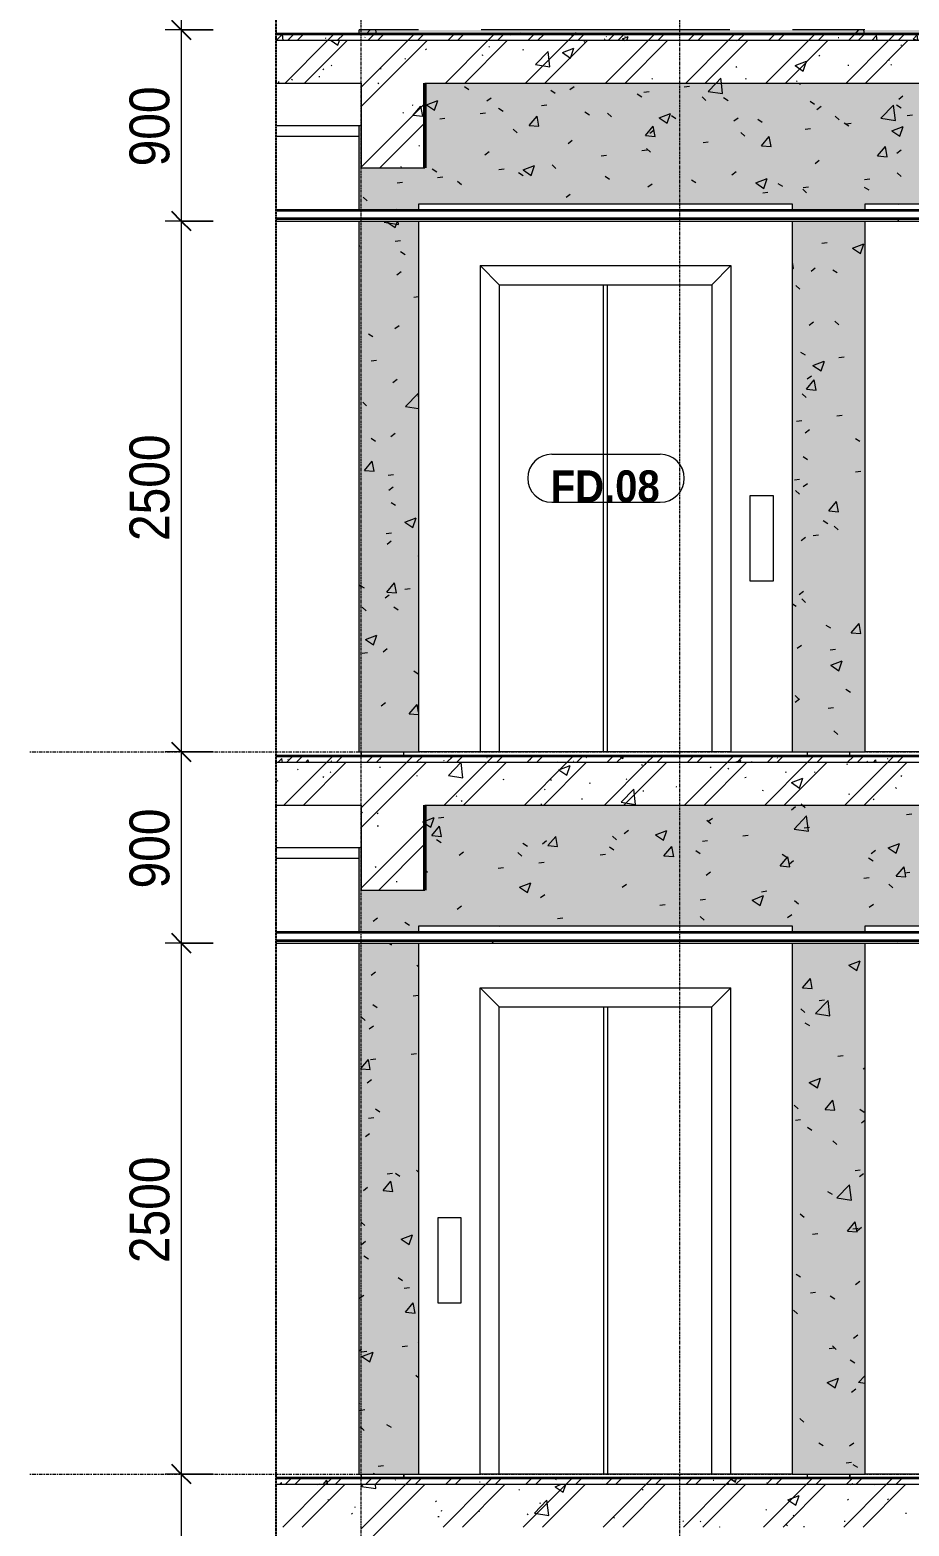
# Model space of a CAD drawing. Header units: millimetres. Extents: x 41641 to 74043, y -6777 to 34550.
# Drawn here: x 64565 to 68703, y 1955 to 9000 of the extents above; entities that cross this region are included whole.
import ezdxf

# ---------------------------------------------------------------- set-up
doc = ezdxf.new("R2010")
doc.units = ezdxf.units.MM
for name, pattern in [('Centre', [31.75, 6.35, -4.7625, 15.875, -4.7625]), ('Grid Line', [22.225, 12.7, -3.175, 3.175, -3.175]), ('Hidden', [7.14375, 4.7625, -2.38125])]:
    doc.linetypes.add(name, pattern=pattern)
for name, color, linetype, lineweight in [('0-2', 50, 'Continuous', 5), ('A-ANNO-DIMS', 211, 'Continuous', 9), ('A-ANNO-DIMS-75', 211, 'Continuous', 9), ('A-CLNG-2', 7, 'Continuous', 35), ('A-CLNG-FNSH-1', 250, 'Continuous', 18), ('A-CLNG-PATT', 13, 'Continuous', 18), ('A-DETL-GENF', 92, 'Continuous', 18), ('A-DETL-GENF-1', 9, 'Continuous', 18), ('A-DETL-GENF-3', 92, 'Hidden', 25), ('A-DETL-THIN', 151, 'Continuous', 18), ('A-DOOR', 31, 'Continuous', 18), ('A-DOOR-IDEN', 31, 'Continuous', 9), ('A-FLOR-FNSH-1', 7, 'Continuous', 35), ('A-FLOR-LEVL-2', 51, 'Centre', 9), ('A-FLOR-PATT-3', 8, 'Continuous', 18), ('A-WALL', 113, 'Continuous', 18), ('A-WALL-PATT', 111, 'Continuous', 18), ('I-WALL', 2, 'Continuous', 18), ('S-BEAM-2', 250, 'Continuous', 18), ('S-BEAM-3', 10, 'Continuous', 50), ('S-COLS-1', 250, 'Continuous', 18), ('S-GRID-1', 1, 'Grid Line', 9)]:
    doc.layers.add(name, color=color, linetype=linetype, lineweight=lineweight)
doc.styles.add('Arial_B', font='arialbd.ttf', dxfattribs={"width": 0.9, "height": 150})
doc.styles.add('UTM Avo', font='', dxfattribs={"width": 0.9, "height": 187.5})
doc.styles.get('UTM Avo').set_extended_font_data('UTM Avo')
doc.dimstyles.new('1_Dim_chi_tiet_2_5', dxfattribs={"dimscale": 304.8, "dimtxt": 187.368928, "dimasz": 0.295276, "dimexe": 0.246063, "dimexo": 0.0625, "dimgap": 0.024606, "dimtad": 1, "dimdec": 0, "dimrnd": 5, "dimzin": 0, "dimdsep": 46, "dimtxsty": 'UTM Avo', "dimblk1": 'OBLIQUE', "dimblk2": 'OBLIQUE', "dimsah": 1, "dimcen": 0.09, "dimdle": 0.246063, "dimazin": 0, "dimtfac": 1, "dimtdec": 4, "dimtix": 1, "dimtmove": 0, "dimatfit": 3, "dimfxl": 0.492126, "dimfxlon": 1, "dimtvp": 1, "dimtolj": 1, "dimtzin": 0, "dimarcsym": 2})
pattern_1 = [(50, (67953.9, 0), (273.276, -23.909), [28.575, -314.325]), (355, (67953.9, 0), (-52.865, 286.585), [22.86, -251.46]), (100.451, (67976.67, -2), (220.414, 262.6745), [24.285, -267.135]), (46.184, (67953.9, 76.2), (406.619, -63.065), [42.862, -471.487]), (96.636, (67987.8, 70.94), (356.104, 371.141), [36.428, -400.703]), (351.184, (67953.9, 76.2), (356.107, 371.138), [34.29, -377.19]), (21, (67992, 57.15), (227.421, -153.398), [28.575, -314.325]), (326, (67992, 57.15), (92.703, 276.282), [22.86, -251.46]), (71.451, (68010.95, 44.37), (320.1254, 122.8816), [24.285, -267.135]), (37.5, (67953.9, 0), (4.6325, 126.8326), [2.515, -245.897, 2.515, -252.755, -252.413]), (37.5, (67953.9, 0), (4.6325, 126.8326), [-503.682, 2.515, -249.898]), (7.5, (67953.9, 0), (100.2292, 150.2711), [2.515, -143.027, 2.515, -240.182, -96.203]), (7.5, (67953.9, 0), (100.2292, 150.2711), [-388.239, 2.515, -93.688]), (327.5, (67868.93, 0), (203.3868, -8.5935), [2.515, -92.735, 2.515, -294.665, -394.335]), (327.5, (67868.93, 0), (203.3868, -8.5935), [-392.43, 2.515, -391.82]), (317.5, (67830.83, 0), (222.1944, 38.1398), [2.515, -121.31, 2.515, -194.843, -280.035]), (317.5, (67830.83, 0), (222.1944, 38.1398), [-321.183, 2.515, -277.52]), (45, (67953.9, 0), (-94.2927, 94.2927), []), (45, (67953.9, 142.88), (-94.2927, 94.2927), [])]
pattern_2 = [(0, (67953.9, 0), (609.6, 152.4), [25.146, -432.054, 25.146, -432.054, -2438.4]), (0, (67953.9, 0), (609.6, 152.4), [-914.4, 25.146, -889.254, 25.146, -432.054, -1066.8]), (0, (67953.9, 0), (609.6, 152.4), [-2286, 25.146, -279.654, 25.146, -736.854]), (120, (68182.5, 76.2), (-436.7823, 451.729), [25.146, -432.054, 25.146, -432.054, -2438.4]), (120, (68182.5, 76.2), (-436.7823, 451.729), [-914.4, 25.146, -889.254, 25.146, -432.054, -1066.8]), (120, (68182.5, 76.2), (-436.7823, 451.729), [-2286, 25.146, -279.654, 25.146, -736.854]), (240, (68258.7, 381), (-172.8177, -604.129), [25.146, -432.054, 25.146, -432.054, -2438.4]), (240, (68258.7, 381), (-172.8177, -604.129), [-914.4, 25.146, -889.254, 25.146, -432.054, -1066.8]), (240, (68258.7, 381), (-172.8177, -604.129), [-2286, 25.146, -279.654, 25.146, -736.854])]
pattern_3 = [(50, (67953.9, 0), (546.553, -47.817), [57.15, -628.65]), (355, (67953.9, 0), (-105.728, 573.17), [45.72, -502.92]), (100.451, (67999.44, -4), (440.828, 525.35), [48.57, -534.27]), (46.184, (67953.9, 152.4), (813.237, -126.13), [85.725, -942.975]), (96.636, (68021.7, 141.9), (712.21, 742.28), [72.855, -801.405]), (351.184, (67953.9, 152.4), (712.215, 742.28), [68.58, -754.38]), (21, (68030.1, 114.3), (454.843, -306.796), [57.15, -628.65]), (326, (68030.1, 114.3), (185.406, 552.564), [45.72, -502.92]), (71.451, (68068, 88.73), (640.25, 245.764), [48.57, -534.27]), (37.5, (67953.9, 0), (9.2664, 253.665), [25.146, -471.678, 25.146, -485.394, -504.825]), (37.5, (67953.9, 0), (9.2664, 253.665), [-1007.364, 25.146, -479.679]), (7.5, (67953.9, 0), (200.4594, 300.541), [25.146, -265.938, 25.146, -460.248, -192.405]), (7.5, (67953.9, 0), (200.4594, 300.541), [-776.478, 25.146, -167.259]), (327.5, (67783.97, 0), (406.773, -17.1864), [25.146, -165.354, 25.146, -569.214, -788.67]), (327.5, (67783.97, 0), (406.773, -17.1864), [-784.86, 25.146, -763.524]), (317.5, (67707.77, 0), (444.388, 76.28), [25.146, -222.504, 25.146, -369.57, -560.07]), (317.5, (67707.77, 0), (444.388, 76.28), [-642.366, 25.146, -534.924])]
pattern_4 = [(37.5, (67953.896, 0), (-2.40047, 73.41204), [2.515, -55.397, 2.515, -62.255, -61.913]), (37.5, (67953.896, 0), (-2.40047, 73.41204), [-122.682, 2.515, -59.398]), (7.5, (67953.9, 0), (67.4282, 107.524), [2.515, -28.727, 2.515, -49.682, -20.003]), (7.5, (67953.9, 0), (67.4282, 107.524), [-83.439, 2.515, -17.488]), (327.5, (67907.03, 0), (118.6493, 0.21553), [2.515, -16.535, 2.515, -66.065, -89.535]), (327.5, (67907.03, 0), (118.6493, 0.21553), [-87.63, 2.515, -87.02]), (317.5, (67907.03, 0), (114.5339, 33.4393), [2.515, -7.01, 2.515, -42.443, -51.435]), (317.5, (67907.03, 0), (114.5339, 33.4393), [-54.483, 2.515, -48.92])]
pattern_5 = [(50, (67953.9, 0), (546.553, -47.817), [57.15, -628.65]), (355, (67953.9, 0), (-105.728, 573.17), [45.72, -502.92]), (100.451, (67999.44, -4), (440.828, 525.35), [48.57, -534.27]), (46.184, (67953.9, 152.4), (813.237, -126.13), [85.725, -942.975]), (96.636, (68021.7, 141.9), (712.21, 742.28), [72.855, -801.405]), (351.184, (67953.9, 152.4), (712.215, 742.28), [68.58, -754.38]), (21, (68030.1, 114.3), (454.843, -306.796), [57.15, -628.65]), (326, (68030.1, 114.3), (185.406, 552.564), [45.72, -502.92]), (71.451, (68068, 88.73), (640.25, 245.764), [48.57, -534.27]), (37.5, (67953.9, 0), (9.2664, 253.665), [5.029, -491.795, 5.029, -505.511, -504.825]), (37.5, (67953.9, 0), (9.2664, 253.665), [-1007.364, 5.029, -499.796]), (7.5, (67953.9, 0), (200.4594, 300.541), [5.029, -286.055, 5.029, -480.365, -192.405]), (7.5, (67953.9, 0), (200.4594, 300.541), [-776.478, 5.029, -187.376]), (327.5, (67783.97, 0), (406.773, -17.1864), [5.029, -185.471, 5.029, -589.331, -788.67]), (327.5, (67783.97, 0), (406.773, -17.1864), [-784.86, 5.029, -783.641]), (317.5, (67707.77, 0), (444.388, 76.28), [5.029, -242.621, 5.029, -389.687, -560.07]), (317.5, (67707.77, 0), (444.388, 76.28), [-642.366, 5.03, -555.04]), (45, (67953.9, 0), (-188.585, 188.585), []), (45, (67953.9, 285.75), (-188.585, 188.585), [])]

# ---------------------------------------------------------------- blocks, each defined once
blk = doc.blocks.new('NCV_TKTC_KET CAU_rvt-2-TKCS_THANG MÁY TM1 - MẶT ĐỨNG')
at = {"layer": 'S-BEAM-2'}
for p, q in [((44052.6, 8550), (44452.6, 8550)), ((44052.6, 8500), (44442.6, 8500)), ((44052.6, 5150), (44452.6, 5150)), ((44052.6, 5100), (44442.6, 5100))]:
    blk.add_line(p, q, dxfattribs=at)
at = {"layer": 'S-BEAM-3'}
for p, q in [((44752.6, 8350), (44752.6, 8750)), ((44752.6, 4950), (44752.6, 5350))]:
    blk.add_line(p, q, dxfattribs=at)
at = {"layer": 'S-COLS-1'}
for p, q in [((44452.6, 5600), (44452.6, 5580)), ((44652.6, 5580), (44652.6, 5600)), ((46552.6, 5580), (46552.6, 5600)), ((46752.6, 5580), (46752.6, 5600)), ((44452.6, 2200), (44452.6, 2180)), ((44652.6, 2180), (44652.6, 2200)), ((46552.6, 2180), (46552.6, 2200)), ((46752.6, 2180), (46752.6, 2200))]:
    blk.add_line(p, q, dxfattribs=at)
blk = doc.blocks.new('Thang may HIEN - Dài x Rộng - 2000x2000-V14-TKCS_THANG MÁY TM1 - MẶT ĐỨNG')
at = {"layer": 'A-DOOR'}
for p, q in [((46822.6, 8180), (46822.6, 8150)), ((48582.6, 8180), (46822.6, 8180)), ((48582.6, 8150), (48582.6, 8180)), ((46822.6, 8100), (46822.6, 5600)), ((48582.6, 5600), (48582.6, 8100)), ((47202.6, 7800), (47112.6, 7890)), ((47112.6, 7890), (47112.6, 5600)), ((47112.6, 7890), (48292.6, 7890)), ((48292.6, 7890), (48202.6, 7800)), ((48292.6, 7890), (48292.6, 5600)), ((47202.6, 7800), (47202.6, 5600)), ((47202.6, 7800), (48202.6, 7800)), ((47692.6, 5600), (47692.6, 7800)), ((47712.6, 5600), (47712.6, 7800)), ((48202.6, 7800), (48202.6, 5600)), ((48492.6, 6805.9), (48382.6, 6805.9)), ((48382.6, 6805.9), (48382.6, 6405.9)), ((48492.6, 6405.9), (48492.6, 6805.9)), ((48382.6, 6405.9), (48492.6, 6405.9)), ((47112.6, 5600), (46822.6, 5600)), ((47202.6, 5600), (47112.6, 5600)), ((47692.6, 5600), (47202.6, 5600)), ((47712.6, 5600), (47692.6, 5600)), ((48202.6, 5600), (47712.6, 5600)), ((48292.6, 5600), (48202.6, 5600)), ((48292.6, 5600), (48582.6, 5600))]:
    blk.add_line(p, q, dxfattribs=at)
blk = doc.blocks.new('Thang may HIEN - Dài x Rộng - 2000x2000-2402870-TKCS_THANG MÁY TM1 - MẶT ĐỨNG')
at = {"layer": 'A-DOOR'}
for p, q in [((44722.6, 4780), (44722.6, 4750)), ((46482.6, 4780), (44722.6, 4780)), ((46482.6, 4750), (46482.6, 4780)), ((44722.6, 4700), (44722.6, 2200)), ((46482.6, 2200), (46482.6, 4700)), ((45012.6, 2200), (45012.6, 4490)), ((45012.6, 4490), (46192.6, 4490)), ((45102.6, 4400), (45012.6, 4490)), ((46192.6, 4490), (46102.6, 4400)), ((46192.6, 2200), (46192.6, 4490)), ((45102.6, 2200), (45102.6, 4400)), ((45102.6, 4400), (46102.6, 4400)), ((45592.6, 4400), (45592.6, 2200)), ((45612.6, 4400), (45612.6, 2200)), ((46102.6, 2200), (46102.6, 4400)), ((44812.6, 3405.9), (44812.6, 3005.9)), ((44922.6, 3405.9), (44812.6, 3405.9)), ((44922.6, 3005.9), (44922.6, 3405.9)), ((44812.6, 3005.9), (44922.6, 3005.9)), ((44722.6, 2200), (45012.6, 2200)), ((45022.6, 2200), (45012.6, 2200)), ((46192.6, 2200), (46182.6, 2200)), ((46482.6, 2200), (46192.6, 2200))]:
    blk.add_line(p, q, dxfattribs=at)
blk = doc.blocks.new('Thang may HIEN - Dài x Rộng - 2000x2000-V15-TKCS_THANG MÁY TM1 - MẶT ĐỨNG')
at = {"layer": 'A-DOOR'}
for p, q in [((46822.6, 4780), (46822.6, 4750)), ((48582.6, 4780), (46822.6, 4780)), ((48582.6, 4750), (48582.6, 4780)), ((46822.6, 4700), (46822.6, 2200)), ((48582.6, 2200), (48582.6, 4700)), ((47202.6, 4400), (47112.6, 4490)), ((47112.6, 4490), (47112.6, 2200)), ((47112.6, 4490), (48292.6, 4490)), ((48292.6, 4490), (48202.6, 4400)), ((48292.6, 4490), (48292.6, 2200)), ((47202.6, 4400), (47202.6, 2200)), ((47202.6, 4400), (48202.6, 4400)), ((47692.6, 2200), (47692.6, 4400)), ((47712.6, 2200), (47712.6, 4400)), ((48202.6, 4400), (48202.6, 2200)), ((48492.6, 3405.9), (48382.6, 3405.9)), ((48382.6, 3405.9), (48382.6, 3005.9)), ((48492.6, 3005.9), (48492.6, 3405.9)), ((48382.6, 3005.9), (48492.6, 3005.9)), ((47112.6, 2200), (46822.6, 2200)), ((47122.6, 2200), (47112.6, 2200)), ((48292.6, 2200), (48282.6, 2200)), ((48292.6, 2200), (48582.6, 2200))]:
    blk.add_line(p, q, dxfattribs=at)
blk = doc.blocks.new('BORDER VIEW - BORDER VIEW-3767685-TKCS_THANG MÁY TM1 - MẶT ĐỨNG')
at = {"layer": 'A-DETL-GENF-3'}
blk.add_line((44052.6, -4350), (44052.6, 34271.6), dxfattribs=at)
blk = doc.blocks.new('STN_Door Tag - STN_Door Tag-1788670-TKCS_THANG MÁY TM1 - MẶT ĐỨNG')
at = {"layer": 'A-DOOR-IDEN'}
for p, q in [((47449.8, -597.9), (47959.9, -597.9)), ((47449.8, -824.3), (47959.9, -824.3))]:
    blk.add_line(p, q, dxfattribs=at)
for centre, start, end in [((47449.8, -711.1), 90, 270), ((47959.9, -711.1), 270, 90)]:
    blk.add_arc(centre, 113.2, start, end, dxfattribs=at)
blk = doc.blocks.new('DIMBLOCK35-TKCS_THANG MÁY TM1 - MẶT ĐỨNG')
at = {"layer": 'A-ANNO-DIMS-75'}
for p, q in [((65427.1, 11500), (65202.1, 11500)), ((65277.1, 11500), (65277.1, 9000)), ((65277.1, 11500), (65427.1, 11500)), ((65427.1, 9000), (65202.1, 9000)), ((65277.1, 9000), (65427.1, 9000))]:
    blk.add_line(p, q, dxfattribs=at)
at = {"layer": 'A-ANNO-DIMS-75', "lineweight": 25}
for p, q in [((65277.1, 11500), (65232.1, 11545)), ((65277.1, 11500), (65322.1, 11455)), ((65277.1, 9000), (65232.1, 9045)), ((65277.1, 9000), (65322.1, 8955))]:
    blk.add_line(p, q, dxfattribs=at)
at = {"layer": 'A-ANNO-DIMS-75', "color": 0, "insert": (65033.5, 9993.2), "char_height": 187.5, "width": 616.236, "attachment_point": 1, "rotation": 90, "line_spacing_factor": 1.110334, "style": 'UTM Avo'}
blk.add_mtext('2500', dxfattribs=at)
blk = doc.blocks.new('_Oblique')
at = {"color": 0, "linetype": 'ByBlock', "lineweight": -2}
blk.add_line((-0.5, -0.5), (0.5, 0.5), dxfattribs=at)
blk = doc.blocks.new('DIMBLOCK36-TKCS_THANG MÁY TM1 - MẶT ĐỨNG')
at = {"layer": 'A-ANNO-DIMS-75', "lineweight": 25}
for p, q in [((65277.1, 9000), (65232.1, 9045)), ((65277.1, 9000), (65322.1, 8955)), ((65277.1, 8100), (65232.1, 8145)), ((65277.1, 8100), (65322.1, 8055))]:
    blk.add_line(p, q, dxfattribs=at)
at = {"layer": 'A-ANNO-DIMS-75'}
for p, q in [((65427.1, 9000), (65202.1, 9000)), ((65277.1, 9000), (65277.1, 8100)), ((65277.1, 9000), (65427.1, 9000)), ((65427.1, 8100), (65202.1, 8100)), ((65277.1, 8100), (65427.1, 8100))]:
    blk.add_line(p, q, dxfattribs=at)
at = {"layer": 'A-ANNO-DIMS-75', "color": 0, "insert": (65033.5, 8357.4), "char_height": 187.5, "width": 462.177, "attachment_point": 1, "rotation": 90, "line_spacing_factor": 1.110334, "style": 'UTM Avo'}
blk.add_mtext('900', dxfattribs=at)
blk = doc.blocks.new('DIMBLOCK37-TKCS_THANG MÁY TM1 - MẶT ĐỨNG')
at = {"layer": 'A-ANNO-DIMS-75', "lineweight": 25}
for p, q in [((65277.1, 8100), (65232.1, 8145)), ((65277.1, 8100), (65322.1, 8055)), ((65277.1, 5600), (65232.1, 5645)), ((65277.1, 5600), (65322.1, 5555))]:
    blk.add_line(p, q, dxfattribs=at)
at = {"layer": 'A-ANNO-DIMS-75'}
for p, q in [((65427.1, 8100), (65202.1, 8100)), ((65277.1, 8100), (65277.1, 5600)), ((65277.1, 8100), (65427.1, 8100)), ((65427.1, 5600), (65202.1, 5600)), ((65277.1, 5600), (65427.1, 5600))]:
    blk.add_line(p, q, dxfattribs=at)
at = {"layer": 'A-ANNO-DIMS-75', "color": 0, "insert": (65033.5, 6593.2), "char_height": 187.5, "width": 616.236, "attachment_point": 1, "rotation": 90, "line_spacing_factor": 1.110334, "style": 'UTM Avo'}
blk.add_mtext('2500', dxfattribs=at)
blk = doc.blocks.new('DIMBLOCK38-TKCS_THANG MÁY TM1 - MẶT ĐỨNG')
at = {"layer": 'A-ANNO-DIMS-75', "lineweight": 25}
for p, q in [((65277.1, 5600), (65232.1, 5645)), ((65277.1, 5600), (65322.1, 5555)), ((65277.1, 4700), (65232.1, 4745)), ((65277.1, 4700), (65322.1, 4655))]:
    blk.add_line(p, q, dxfattribs=at)
at = {"layer": 'A-ANNO-DIMS-75'}
for p, q in [((65427.1, 5600), (65202.1, 5600)), ((65277.1, 5600), (65277.1, 4700)), ((65277.1, 5600), (65427.1, 5600)), ((65427.1, 4700), (65202.1, 4700)), ((65277.1, 4700), (65427.1, 4700))]:
    blk.add_line(p, q, dxfattribs=at)
at = {"layer": 'A-ANNO-DIMS-75', "color": 0, "insert": (65033.5, 4957.4), "char_height": 187.5, "width": 462.177, "attachment_point": 1, "rotation": 90, "line_spacing_factor": 1.110334, "style": 'UTM Avo'}
blk.add_mtext('900', dxfattribs=at)
blk = doc.blocks.new('DIMBLOCK39-TKCS_THANG MÁY TM1 - MẶT ĐỨNG')
at = {"layer": 'A-ANNO-DIMS-75', "lineweight": 25}
for p, q in [((65277.1, 4700), (65232.1, 4745)), ((65277.1, 4700), (65322.1, 4655)), ((65277.1, 2200), (65232.1, 2245)), ((65277.1, 2200), (65322.1, 2155))]:
    blk.add_line(p, q, dxfattribs=at)
at = {"layer": 'A-ANNO-DIMS-75'}
for p, q in [((65427.1, 4700), (65202.1, 4700)), ((65277.1, 4700), (65277.1, 2200)), ((65277.1, 4700), (65427.1, 4700)), ((65427.1, 2200), (65202.1, 2200)), ((65277.1, 2200), (65427.1, 2200))]:
    blk.add_line(p, q, dxfattribs=at)
at = {"layer": 'A-ANNO-DIMS-75', "color": 0, "insert": (65033.5, 3193.2), "char_height": 187.5, "width": 616.236, "attachment_point": 1, "rotation": 90, "line_spacing_factor": 1.110334, "style": 'UTM Avo'}
blk.add_mtext('2500', dxfattribs=at)
blk = doc.blocks.new('DIMBLOCK40-TKCS_THANG MÁY TM1 - MẶT ĐỨNG')
at = {"layer": 'A-ANNO-DIMS-75'}
for p, q in [((65427.1, 2200), (65202.1, 2200)), ((65277.1, 2200), (65277.1, 955)), ((65277.1, 2200), (65427.1, 2200)), ((65427.1, 955), (65202.1, 955)), ((65277.1, 955), (65427.1, 955))]:
    blk.add_line(p, q, dxfattribs=at)
at = {"layer": 'A-ANNO-DIMS-75', "lineweight": 25}
for p, q in [((65277.1, 2200), (65232.1, 2245)), ((65277.1, 2200), (65322.1, 2155)), ((65277.1, 955), (65232.1, 1000)), ((65277.1, 955), (65322.1, 910))]:
    blk.add_line(p, q, dxfattribs=at)
at = {"layer": 'A-ANNO-DIMS-75', "color": 0, "insert": (65033.5, 1320.7), "char_height": 187.5, "width": 616.236, "attachment_point": 1, "rotation": 90, "line_spacing_factor": 1.110334, "style": 'UTM Avo'}
blk.add_mtext('1245', dxfattribs=at)

msp = doc.modelspace()

# ---------------------------------------------------------------- hatches: boundary and pattern name
at = {"layer": 'A-CLNG-PATT'}
h = msp.add_hatch(dxfattribs=at)
h.set_pattern_fill('FP_16', color=256, style=0, pattern_type=2)
h.set_pattern_definition(pattern_2)
h.paths.add_polyline_path([(70049, 8100), (70323.8, 8100), (70323.8, 8110), (65724, 8110), (65724, 8100), (69028.5, 8100)])
h = msp.add_hatch(dxfattribs=at)
h.set_pattern_fill('FP_16', color=256, style=0, pattern_type=2)
h.set_pattern_definition(pattern_2)
h.paths.add_polyline_path([(65724, 4700), (71349.6, 4700), (71349.6, 4710), (65724, 4710)])
at = {"layer": 'A-DETL-GENF-1'}
h = msp.add_hatch(dxfattribs=at)
h.set_pattern_fill('FP_20', color=256, style=0, pattern_type=2)
h.set_pattern_definition(pattern_5)
h.paths.add_polyline_path([(66424, 8350), (66424, 8750), (70224.1, 8750), (70224.1, 8350), (70524, 8350), (70524, 8950), (65724, 8950), (65724, 8750), (66124, 8750), (66124, 8350)])
h = msp.add_hatch(dxfattribs=at)
h.set_pattern_fill('FP_20', color=256, style=0, pattern_type=2)
h.set_pattern_definition(pattern_5)
h.paths.add_polyline_path([(66124, 4950), (66424, 4950), (66424, 5350), (70224.1, 5350), (70224.1, 4950), (70524, 4950), (70524, 5550), (65724, 5550), (65724, 5350), (66124, 5350), (66124, 5255.9)])
h = msp.add_hatch(dxfattribs=at)
h.set_pattern_fill('FP_20', color=256, style=0, pattern_type=2)
h.set_pattern_definition(pattern_5)
h.paths.add_polyline_path([(66424, 1550), (66424, 1950), (70224.1, 1950), (70224.1, 1550), (70524, 1550), (70524, 2150), (65724, 2150), (65724, 1950), (66124, 1950), (66124, 1550)])
at = {"layer": 'A-FLOR-PATT-3'}
h = msp.add_hatch(dxfattribs=at)
h.set_pattern_fill('FP_14', color=256, style=0, pattern_type=2)
h.set_pattern_definition(pattern_1)
h.paths.add_polyline_path([(66424, 8950), (70324.1, 8950.1), (70324.1, 8980), (65724, 8980), (65724, 8950), (66364.1, 8950)])
h = msp.add_hatch(dxfattribs=at)
h.set_pattern_fill('FP_14', color=256, style=0, pattern_type=2)
h.set_pattern_definition(pattern_1)
h.paths.add_polyline_path([(66424, 5550), (70324.1, 5550), (70324.1, 5580), (65724, 5580), (65724, 5550), (66364.1, 5550)])
h = msp.add_hatch(dxfattribs=at)
h.set_pattern_fill('FP_14', color=256, style=0, pattern_type=2)
h.set_pattern_definition(pattern_1)
h.paths.add_polyline_path([(71349.6, 2130), (71349.6, 2180), (65724, 2180), (65724, 2150), (70524, 2150), (70524, 2130), (71069.4, 2130)])
at = {"layer": 'A-WALL-PATT'}
h = msp.add_hatch(dxfattribs=at)
h.set_pattern_fill('FP_17', color=256, style=0, pattern_type=2)
h.set_pattern_definition(pattern_3)
h.paths.add_polyline_path([(66114.1, 5600), (66124.1, 5600), (66124.1, 8100), (66114.1, 8100), (66114.1, 7718.7)])
h.paths.add_polyline_path([(66114.1, 8150), (66124.1, 8150), (66124, 8550), (66114.1, 8550), (66114.1, 8350)])
h.paths.add_polyline_path([(66114.1, 8980), (66124.1, 8980), (66124.1, 9000), (66114.1, 9000)])
h = msp.add_hatch(dxfattribs=at)
h.set_pattern_fill('FP_18', color=256, style=0, pattern_type=2)
h.set_pattern_definition(pattern_4)
h.paths.add_polyline_path([(66114.1, 5600), (66124.1, 5600), (66124.1, 8100), (66114.1, 8100), (66114.1, 7718.7)])
h.paths.add_polyline_path([(66114.1, 8150), (66124.1, 8150), (66124, 8550), (66114.1, 8550), (66114.1, 8350)])
h.paths.add_polyline_path([(66114.1, 8980), (66124.1, 8980), (66124.1, 9000), (66114.1, 9000)])
h = msp.add_hatch(dxfattribs=at)
h.set_pattern_fill('FP_17', color=256, style=0, pattern_type=2)
h.set_pattern_definition(pattern_3)
h.paths.add_polyline_path([(70254.1, 5600), (70314.1, 5600), (70314.1, 8100), (70254.1, 8100), (70254.1, 6005.9)])
h.paths.add_polyline_path([(68494.1, 5600), (68494.1, 8100), (68154, 8100), (68154, 5600)])
h.paths.add_polyline_path([(66394, 5600), (66394, 8100), (66124.1, 8100), (66124.1, 5600)])
h.paths.add_polyline_path([(70254.1, 8150), (70314.1, 8150), (70314.1, 8350), (70224.1, 8350), (70224.1, 8750), (66424.1, 8750), (66424, 8350), (66124.1, 8350), (66124.1, 8150), (66394, 8150), (66394, 8180), (68154, 8180), (68154, 8150), (68494.1, 8150), (68494.1, 8180), (70254.1, 8180)])
h.paths.add_polyline_path([(66134.1, 8980), (70314.1, 8980), (70314.1, 9000), (66124.1, 9000), (66124.1, 8980)])
h = msp.add_hatch(dxfattribs=at)
h.set_pattern_fill('FP_18', color=256, style=0, pattern_type=2)
h.set_pattern_definition(pattern_4)
h.paths.add_polyline_path([(70254.1, 5600), (70314.1, 5600), (70314.1, 8100), (70254.1, 8100), (70254.1, 6005.9)])
h.paths.add_polyline_path([(68494.1, 5600), (68494.1, 8100), (68154, 8100), (68154, 5600)])
h.paths.add_polyline_path([(66394, 5600), (66394, 8100), (66124.1, 8100), (66124.1, 5600)])
h.paths.add_polyline_path([(70254.1, 8150), (70314.1, 8150), (70314.1, 8350), (70224.1, 8350), (70224.1, 8750), (66424.1, 8750), (66424, 8350), (66124.1, 8350), (66124.1, 8150), (66394, 8150), (66394, 8180), (68154, 8180), (68154, 8150), (68494.1, 8150), (68494.1, 8180), (70254.1, 8180)])
h.paths.add_polyline_path([(66134.1, 8980), (70314.1, 8980), (70314.1, 9000), (66124.1, 9000), (66124.1, 8980)])
h = msp.add_hatch(dxfattribs=at)
h.set_pattern_fill('FP_17', color=256, style=0, pattern_type=2)
h.set_pattern_definition(pattern_3)
h.paths.add_polyline_path([(66124.1, 2200), (66394, 2200), (66394, 4700), (66124.1, 4700), (66124.1, 2793.1)])
h.paths.add_polyline_path([(68154, 2200), (68494, 2200), (68494, 4700), (68154, 4700), (68154, 2793.1)])
h.paths.add_polyline_path([(70254, 2200), (70533.9, 2200), (70533.9, 4700), (70254, 4700), (70254, 2793.1)])
h.paths.add_polyline_path([(70385, 4750), (70533.9, 4750), (70533.9, 5330), (70524.1, 5330), (70524, 4950), (70224.1, 4950), (70224.1, 5350), (66424.1, 5350), (66424, 4950), (66124.1, 4950), (66124.1, 4750), (66394, 4750), (66394, 4780), (68154, 4780), (68154, 4750), (68494, 4750), (68494, 4780), (70254, 4780), (70254, 4750), (70368.8, 4750)])
h = msp.add_hatch(dxfattribs=at)
h.set_pattern_fill('FP_18', color=256, style=0, pattern_type=2)
h.set_pattern_definition(pattern_4)
h.paths.add_polyline_path([(66124.1, 2200), (66394, 2200), (66394, 4700), (66124.1, 4700), (66124.1, 2793.1)])
h.paths.add_polyline_path([(68154, 2200), (68494, 2200), (68494, 4700), (68154, 4700), (68154, 2793.1)])
h.paths.add_polyline_path([(70254, 2200), (70533.9, 2200), (70533.9, 4700), (70254, 4700), (70254, 2793.1)])
h.paths.add_polyline_path([(70385, 4750), (70533.9, 4750), (70533.9, 5330), (70524.1, 5330), (70524, 4950), (70224.1, 4950), (70224.1, 5350), (66424.1, 5350), (66424, 4950), (66124.1, 4950), (66124.1, 4750), (66394, 4750), (66394, 4780), (68154, 4780), (68154, 4750), (68494, 4750), (68494, 4780), (70254, 4780), (70254, 4750), (70368.8, 4750)])
h = msp.add_hatch(dxfattribs=at)
h.set_pattern_fill('FP_17', color=256, style=0, pattern_type=2)
h.set_pattern_definition(pattern_3)
h.paths.add_polyline_path([(66114.1, 2200), (66124.1, 2200), (66124.1, 4700), (66114.1, 4700), (66114.1, 2793.1)])
h.paths.add_polyline_path([(66124, 4750), (66124.1, 4750), (66124, 5150), (66114.1, 5150), (66114.1, 4750)])
h = msp.add_hatch(dxfattribs=at)
h.set_pattern_fill('FP_18', color=256, style=0, pattern_type=2)
h.set_pattern_definition(pattern_4)
h.paths.add_polyline_path([(66114.1, 2200), (66124.1, 2200), (66124.1, 4700), (66114.1, 4700), (66114.1, 2793.1)])
h.paths.add_polyline_path([(66124, 4750), (66124.1, 4750), (66124, 5150), (66114.1, 5150), (66114.1, 4750)])

# ---------------------------------------------------------------- linework, layer by layer
at = {"layer": 'A-CLNG-2'}
for p, q in [((70323.8, 8150), (65724, 8150)), ((70323.8, 8110), (65724, 8110)), ((71349.6, 4750), (65724, 4750)), ((71349.6, 4710), (65724, 4710))]:
    msp.add_line(p, q, dxfattribs=at)
at = {"layer": 'A-CLNG-FNSH-1'}
for p, q in [((65724, 8100), (70323.8, 8100)), ((65724, 4700), (71349.6, 4700))]:
    msp.add_line(p, q, dxfattribs=at)
at = {"layer": 'A-DETL-THIN'}
for p, q in [((70524, 8950), (65724, 8950)), ((65724, 8750), (66124, 8750)), ((66124, 8750), (66124, 8350)), ((66424, 8350), (66424, 8750)), ((66424, 8750), (70224.1, 8750)), ((66124, 8350), (66424, 8350)), ((70524, 5550), (65724, 5550)), ((65724, 5350), (66124, 5350)), ((66124, 5350), (66124, 4950)), ((66424, 4950), (66424, 5350)), ((66424, 5350), (70224.1, 5350)), ((66124, 4950), (66424, 4950)), ((70524, 2150), (65724, 2150))]:
    msp.add_line(p, q, dxfattribs=at)
at = {"layer": 'A-FLOR-FNSH-1'}
for p, q in [((70324.1, 8980), (65724, 8980)), ((70324.1, 5580), (65724, 5580)), ((71349.6, 2180), (65724, 2180))]:
    msp.add_line(p, q, dxfattribs=at)
at = {"layer": 'A-FLOR-LEVL-2'}
for p, q in [((64564.8, 5600), (72297.1, 5600)), ((64564.8, 2200), (72297.1, 2200))]:
    msp.add_line(p, q, dxfattribs=at)
at = {"layer": 'A-WALL'}
for p, q in [((66324, 2200), (66324, 2180)), ((67854, 2200), (66694, 2200)), ((68224, 2180), (68224, 2200)), ((68424, 2200), (68424, 2180))]:
    msp.add_line(p, q, dxfattribs=at)
at = {"layer": 'I-WALL'}
for p, q in [((66114.1, 8980), (66114.1, 9000)), ((66394, 9000), (66114.1, 9000)), ((67859, 9000), (66689, 9000)), ((68494.1, 9000), (68154, 9000)), ((66114.1, 8150), (66114.1, 8550)), ((66114.1, 5600), (66114.1, 8100)), ((66114.1, 5600), (66394, 5600)), ((68154, 5600), (68494.1, 5600)), ((66114.1, 4750), (66114.1, 5150)), ((66114.1, 2200), (66114.1, 4700)), ((66114.1, 2200), (66394, 2200)), ((68154, 2200), (68494, 2200))]:
    msp.add_line(p, q, dxfattribs=at)
at = {"layer": 'S-GRID-1'}
for p, q in [((66124, -4166.2), (66124, 32410.9)), ((67624, -4166.2), (67624, 32410.9))]:
    msp.add_line(p, q, dxfattribs=at)

# ---------------------------------------------------------------- block references
at = {"layer": '0-2'}
msp.add_blockref('NCV_TKTC_KET CAU_rvt-2-TKCS_THANG MÁY TM1 - MẶT ĐỨNG', (21671.4, 0), dxfattribs=at)
at = {"layer": 'A-DETL-GENF'}
msp.add_blockref('BORDER VIEW - BORDER VIEW-3767685-TKCS_THANG MÁY TM1 - MẶT ĐỨNG', (21671.4, 0), dxfattribs=at)
at = {"layer": 'A-DOOR'}
for name, p in [('Thang may HIEN - Dài x Rộng - 2000x2000-V14-TKCS_THANG MÁY TM1 - MẶT ĐỨNG', (19571.4, 0)), ('Thang may HIEN - Dài x Rộng - 2000x2000-V14-TKCS_THANG MÁY TM1 - MẶT ĐỨNG', (21671.4, 0)), ('Thang may HIEN - Dài x Rộng - 2000x2000-2402870-TKCS_THANG MÁY TM1 - MẶT ĐỨNG', (21671.4, 0)), ('Thang may HIEN - Dài x Rộng - 2000x2000-V15-TKCS_THANG MÁY TM1 - MẶT ĐỨNG', (21671.4, 0))]:
    msp.add_blockref(name, p, dxfattribs=at)
at = {"layer": 'A-DOOR-IDEN'}
msp.add_blockref('STN_Door Tag - STN_Door Tag-1788670-TKCS_THANG MÁY TM1 - MẶT ĐỨNG', (19571.4, 7600), dxfattribs=at)

# ---------------------------------------------------------------- texts
at = {"layer": 'A-DOOR-IDEN', "insert": (67272.5, 6850), "char_height": 150, "width": 527.175, "attachment_point": 5, "line_spacing_factor": 0.936439, "style": 'Arial_B'}
msp.add_mtext('\\pt3.375,6.75,10.125,13.5,16.875,20.25,23.625,27,30.375,33.75,37.125,40.5,43.875,47.25,50.625,54,57.375,60.75,64.125,67.5,70.875,74.25,77.625,81,84.375,87.75,91.125,94.5,97.875,101.25,104.625,108;FD.08', dxfattribs=at)

# ---------------------------------------------------------------- dimensions: what is measured, and where the dimension line sits
at = {"layer": 'A-ANNO-DIMS'}
for base, p1, p2, override, picture, middle in [((65277.1, 9000), (65427.1, 11500), (65427.1, 9000), {"dimpost": '<>', "dimfxl": 2500}, 'DIMBLOCK35-TKCS_THANG MÁY TM1 - MẶT ĐỨNG', (65172.6, 10250)), ((65277.1, 8100), (65427.1, 9000), (65427.1, 8100), {"dimpost": '<>', "dimfxl": 900}, 'DIMBLOCK36-TKCS_THANG MÁY TM1 - MẶT ĐỨNG', (65172.6, 8550)), ((65277.1, 5600), (65427.1, 8100), (65427.1, 5600), {"dimpost": '<>', "dimfxl": 2500}, 'DIMBLOCK37-TKCS_THANG MÁY TM1 - MẶT ĐỨNG', (65172.6, 6850)), ((65277.1, 4700), (65427.1, 5600), (65427.1, 4700), {"dimpost": '<>', "dimfxl": 900}, 'DIMBLOCK38-TKCS_THANG MÁY TM1 - MẶT ĐỨNG', (65172.6, 5150)), ((65277.1, 2200), (65427.1, 4700), (65427.1, 2200), {"dimpost": '<>', "dimfxl": 2500}, 'DIMBLOCK39-TKCS_THANG MÁY TM1 - MẶT ĐỨNG', (65172.6, 3450)), ((65277.1, 955), (65427.1, 2200), (65427.1, 955), {"dimpost": '<>', "dimfxl": 1245}, 'DIMBLOCK40-TKCS_THANG MÁY TM1 - MẶT ĐỨNG', (65172.6, 1577.5))]:
    dim = msp.add_linear_dim(base=base, p1=p1, p2=p2, angle=90, dimstyle='1_Dim_chi_tiet_2_5', override=override, dxfattribs=at)
    dim.commit()
    dim.dimension.update_dxf_attribs({"geometry": picture, "text_midpoint": middle})

doc.saveas('drawing.dxf')
